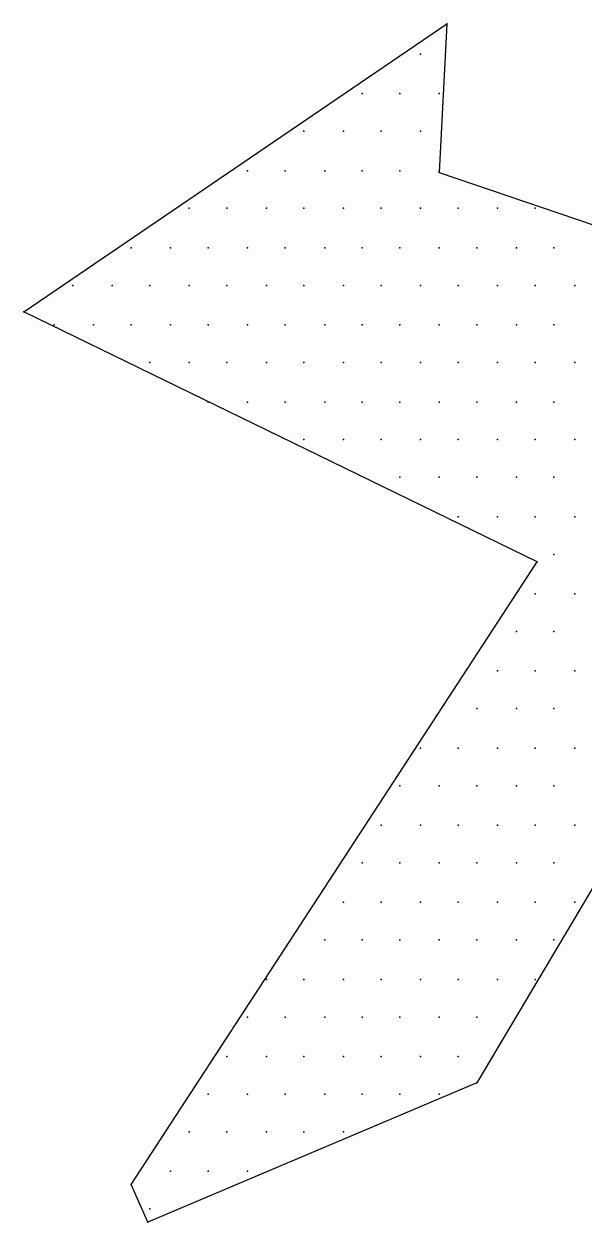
# Model space of a CAD drawing. Extents: x 180421 to 181317, y 668879 to 669680.
# Drawn here: x 180617.236 to 180618.809, y 669625.08 to 669628.442 of the extents above; entities that cross this region are included whole.
import ezdxf

# ---------------------------------------------------------------- set-up
doc = ezdxf.new("R2010")
doc.units = 0
doc.header["$LTSCALE"] = 2.5
doc.header["$MEASUREMENT"] = 0
doc.layers.add('KOTERET', color=1, linetype='CONTINUOUS')

msp = doc.modelspace()

# ---------------------------------------------------------------- linework, layer by layer
at = {"layer": 'KOTERET', "color": 2, "linetype": 'Continuous'}
for points in [[(180617.2363, 669627.6348), (180618.4239, 669628.4423)], [(180618.4239, 669628.4423), (180618.4027, 669628.0253)], [(180618.35, 669628.3579), (180618.35, 669628.3579)], [(180618.1863, 669628.247), (180618.1863, 669628.247)], [(180618.2919, 669628.247), (180618.2919, 669628.247)], [(180618.4027, 669628.247), (180618.4027, 669628.247)], [(180618.0227, 669628.1415), (180618.0227, 669628.1415)], [(180618.1336, 669628.1415), (180618.1336, 669628.1415)], [(180618.2391, 669628.1415), (180618.2391, 669628.1415)], [(180618.35, 669628.1415), (180618.35, 669628.1415)], [(180617.8644, 669628.0306), (180617.8644, 669628.0306)], [(180617.9699, 669628.0306), (180617.9699, 669628.0306)], [(180618.0808, 669628.0306), (180618.0808, 669628.0306)], [(180618.1863, 669628.0306), (180618.1863, 669628.0306)], [(180618.2919, 669628.0306), (180618.2919, 669628.0306)], [(180618.4027, 669628.0306), (180618.4027, 669628.0306)], [(180618.4027, 669628.0253), (180620.4243, 669627.3392)], [(180617.7007, 669627.9251), (180617.7007, 669627.9251)], [(180617.8063, 669627.9251), (180617.8063, 669627.9251)], [(180617.9171, 669627.9251), (180617.9171, 669627.9251)], [(180618.0227, 669627.9251), (180618.0227, 669627.9251)], [(180618.1336, 669627.9251), (180618.1336, 669627.9251)], [(180618.2391, 669627.9251), (180618.2391, 669627.9251)], [(180618.35, 669627.9251), (180618.35, 669627.9251)], [(180618.4555, 669627.9251), (180618.4555, 669627.9251)], [(180618.5664, 669627.9251), (180618.5664, 669627.9251)], [(180618.6719, 669627.9251), (180618.6719, 669627.9251)], [(180617.5371, 669627.8142), (180617.5371, 669627.8142)], [(180617.648, 669627.8142), (180617.648, 669627.8142)], [(180617.7535, 669627.8142), (180617.7535, 669627.8142)], [(180617.8644, 669627.8142), (180617.8644, 669627.8142)], [(180617.9699, 669627.8142), (180617.9699, 669627.8142)], [(180618.0808, 669627.8142), (180618.0808, 669627.8142)], [(180618.1863, 669627.8142), (180618.1863, 669627.8142)], [(180618.2919, 669627.8142), (180618.2919, 669627.8142)], [(180618.4027, 669627.8142), (180618.4027, 669627.8142)], [(180618.5083, 669627.8142), (180618.5083, 669627.8142)], [(180618.6191, 669627.8142), (180618.6191, 669627.8142)], [(180618.7247, 669627.8142), (180618.7247, 669627.8142)], [(180617.3735, 669627.7087), (180617.3735, 669627.7087)], [(180617.4843, 669627.7087), (180617.4843, 669627.7087)], [(180617.5899, 669627.7087), (180617.5899, 669627.7087)], [(180617.7007, 669627.7087), (180617.7007, 669627.7087)], [(180617.8063, 669627.7087), (180617.8063, 669627.7087)], [(180617.9171, 669627.7087), (180617.9171, 669627.7087)], [(180618.0227, 669627.7087), (180618.0227, 669627.7087)], [(180618.1336, 669627.7087), (180618.1336, 669627.7087)], [(180618.2391, 669627.7087), (180618.2391, 669627.7087)], [(180618.35, 669627.7087), (180618.35, 669627.7087)], [(180618.4555, 669627.7087), (180618.4555, 669627.7087)], [(180618.5664, 669627.7087), (180618.5664, 669627.7087)], [(180618.6719, 669627.7087), (180618.6719, 669627.7087)], [(180618.7828, 669627.7087), (180618.7828, 669627.7087)], [(180618.6772, 669626.9328), (180617.2363, 669627.6348)], [(180617.3207, 669627.5978), (180617.3207, 669627.5978)], [(180617.4316, 669627.5978), (180617.4316, 669627.5978)], [(180617.5371, 669627.5978), (180617.5371, 669627.5978)], [(180617.648, 669627.5978), (180617.648, 669627.5978)], [(180617.7535, 669627.5978), (180617.7535, 669627.5978)], [(180617.8644, 669627.5978), (180617.8644, 669627.5978)], [(180617.9699, 669627.5978), (180617.9699, 669627.5978)], [(180618.0808, 669627.5978), (180618.0808, 669627.5978)], [(180618.1863, 669627.5978), (180618.1863, 669627.5978)], [(180618.2919, 669627.5978), (180618.2919, 669627.5978)], [(180618.4027, 669627.5978), (180618.4027, 669627.5978)], [(180618.5083, 669627.5978), (180618.5083, 669627.5978)], [(180618.6191, 669627.5978), (180618.6191, 669627.5978)], [(180618.7247, 669627.5978), (180618.7247, 669627.5978)], [(180617.5899, 669627.4922), (180617.5899, 669627.4922)], [(180617.7007, 669627.4922), (180617.7007, 669627.4922)], [(180617.8063, 669627.4922), (180617.8063, 669627.4922)], [(180617.9171, 669627.4922), (180617.9171, 669627.4922)], [(180618.0227, 669627.4922), (180618.0227, 669627.4922)], [(180618.1336, 669627.4922), (180618.1336, 669627.4922)], [(180618.2391, 669627.4922), (180618.2391, 669627.4922)], [(180618.35, 669627.4922), (180618.35, 669627.4922)], [(180618.4555, 669627.4922), (180618.4555, 669627.4922)], [(180618.5664, 669627.4922), (180618.5664, 669627.4922)], [(180618.6719, 669627.4922), (180618.6719, 669627.4922)], [(180618.7828, 669627.4922), (180618.7828, 669627.4922)], [(180617.7535, 669627.3814), (180617.7535, 669627.3814)], [(180617.8644, 669627.3814), (180617.8644, 669627.3814)], [(180617.9699, 669627.3814), (180617.9699, 669627.3814)], [(180618.0808, 669627.3814), (180618.0808, 669627.3814)], [(180618.1863, 669627.3814), (180618.1863, 669627.3814)], [(180618.2919, 669627.3814), (180618.2919, 669627.3814)], [(180618.4027, 669627.3814), (180618.4027, 669627.3814)], [(180618.5083, 669627.3814), (180618.5083, 669627.3814)], [(180618.6191, 669627.3814), (180618.6191, 669627.3814)], [(180618.7247, 669627.3814), (180618.7247, 669627.3814)], [(180618.0227, 669627.2758), (180618.0227, 669627.2758)], [(180618.1336, 669627.2758), (180618.1336, 669627.2758)], [(180618.2391, 669627.2758), (180618.2391, 669627.2758)], [(180618.35, 669627.2758), (180618.35, 669627.2758)], [(180618.4555, 669627.2758), (180618.4555, 669627.2758)], [(180618.5664, 669627.2758), (180618.5664, 669627.2758)], [(180618.6719, 669627.2758), (180618.6719, 669627.2758)], [(180618.7828, 669627.2758), (180618.7828, 669627.2758)], [(180618.2919, 669627.1703), (180618.2919, 669627.1703)], [(180618.4027, 669627.1703), (180618.4027, 669627.1703)], [(180618.5083, 669627.1703), (180618.5083, 669627.1703)], [(180618.6191, 669627.1703), (180618.6191, 669627.1703)], [(180618.7247, 669627.1703), (180618.7247, 669627.1703)], [(180618.4555, 669627.0594), (180618.4555, 669627.0594)], [(180618.5664, 669627.0594), (180618.5664, 669627.0594)], [(180618.6719, 669627.0594), (180618.6719, 669627.0594)], [(180618.7828, 669627.0594), (180618.7828, 669627.0594)], [(180617.5371, 669625.1857), (180618.6772, 669626.9328)], [(180618.7247, 669626.9539), (180618.7247, 669626.9539)], [(180618.6719, 669626.843), (180618.6719, 669626.843)], [(180618.7828, 669626.843), (180618.7828, 669626.843)], [(180619.2578, 669626.7322), (180618.5083, 669625.4707)], [(180618.6191, 669626.7375), (180618.6191, 669626.7375)], [(180618.7247, 669626.7375), (180618.7247, 669626.7375)], [(180618.5664, 669626.6266), (180618.5664, 669626.6266)], [(180618.6719, 669626.6266), (180618.6719, 669626.6266)], [(180618.7828, 669626.6266), (180618.7828, 669626.6266)], [(180618.5083, 669626.5211), (180618.5083, 669626.5211)], [(180618.6191, 669626.5211), (180618.6191, 669626.5211)], [(180618.7247, 669626.5211), (180618.7247, 669626.5211)], [(180618.35, 669626.4102), (180618.35, 669626.4102)], [(180618.4555, 669626.4102), (180618.4555, 669626.4102)], [(180618.5664, 669626.4102), (180618.5664, 669626.4102)], [(180618.6719, 669626.4102), (180618.6719, 669626.4102)], [(180618.7828, 669626.4102), (180618.7828, 669626.4102)], [(180618.2919, 669626.3047), (180618.2919, 669626.3047)], [(180618.4027, 669626.3047), (180618.4027, 669626.3047)], [(180618.5083, 669626.3047), (180618.5083, 669626.3047)], [(180618.6191, 669626.3047), (180618.6191, 669626.3047)], [(180618.7247, 669626.3047), (180618.7247, 669626.3047)], [(180618.2391, 669626.1938), (180618.2391, 669626.1938)], [(180618.35, 669626.1938), (180618.35, 669626.1938)], [(180618.4555, 669626.1938), (180618.4555, 669626.1938)], [(180618.5664, 669626.1938), (180618.5664, 669626.1938)], [(180618.6719, 669626.1938), (180618.6719, 669626.1938)], [(180618.7828, 669626.1938), (180618.7828, 669626.1938)], [(180618.1863, 669626.0883), (180618.1863, 669626.0883)], [(180618.2919, 669626.0883), (180618.2919, 669626.0883)], [(180618.4027, 669626.0883), (180618.4027, 669626.0883)], [(180618.5083, 669626.0883), (180618.5083, 669626.0883)], [(180618.6191, 669626.0883), (180618.6191, 669626.0883)], [(180618.7247, 669626.0883), (180618.7247, 669626.0883)], [(180618.1336, 669625.9774), (180618.1336, 669625.9774)], [(180618.2391, 669625.9774), (180618.2391, 669625.9774)], [(180618.35, 669625.9774), (180618.35, 669625.9774)], [(180618.4555, 669625.9774), (180618.4555, 669625.9774)], [(180618.5664, 669625.9774), (180618.5664, 669625.9774)], [(180618.6719, 669625.9774), (180618.6719, 669625.9774)], [(180618.7828, 669625.9774), (180618.7828, 669625.9774)], [(180618.0808, 669625.8719), (180618.0808, 669625.8719)], [(180618.1863, 669625.8719), (180618.1863, 669625.8719)], [(180618.2919, 669625.8719), (180618.2919, 669625.8719)], [(180618.4027, 669625.8719), (180618.4027, 669625.8719)], [(180618.5083, 669625.8719), (180618.5083, 669625.8719)], [(180618.6191, 669625.8719), (180618.6191, 669625.8719)], [(180618.7247, 669625.8719), (180618.7247, 669625.8719)], [(180617.9171, 669625.761), (180617.9171, 669625.761)], [(180618.0227, 669625.761), (180618.0227, 669625.761)], [(180618.1336, 669625.761), (180618.1336, 669625.761)], [(180618.2391, 669625.761), (180618.2391, 669625.761)], [(180618.35, 669625.761), (180618.35, 669625.761)], [(180618.4555, 669625.761), (180618.4555, 669625.761)], [(180618.5664, 669625.761), (180618.5664, 669625.761)], [(180618.6719, 669625.761), (180618.6719, 669625.761)], [(180617.8644, 669625.6554), (180617.8644, 669625.6554)], [(180617.9699, 669625.6554), (180617.9699, 669625.6554)], [(180618.0808, 669625.6554), (180618.0808, 669625.6554)], [(180618.1863, 669625.6554), (180618.1863, 669625.6554)], [(180618.2919, 669625.6554), (180618.2919, 669625.6554)], [(180618.4027, 669625.6554), (180618.4027, 669625.6554)], [(180618.5083, 669625.6554), (180618.5083, 669625.6554)], [(180617.8063, 669625.5446), (180617.8063, 669625.5446)], [(180617.9171, 669625.5446), (180617.9171, 669625.5446)], [(180618.0227, 669625.5446), (180618.0227, 669625.5446)], [(180618.1336, 669625.5446), (180618.1336, 669625.5446)], [(180618.2391, 669625.5446), (180618.2391, 669625.5446)], [(180618.35, 669625.5446), (180618.35, 669625.5446)], [(180618.4555, 669625.5446), (180618.4555, 669625.5446)], [(180618.5083, 669625.4707), (180617.5846, 669625.0801)], [(180617.7535, 669625.439), (180617.7535, 669625.439)], [(180617.8644, 669625.439), (180617.8644, 669625.439)], [(180617.9699, 669625.439), (180617.9699, 669625.439)], [(180618.0808, 669625.439), (180618.0808, 669625.439)], [(180618.1863, 669625.439), (180618.1863, 669625.439)], [(180618.2919, 669625.439), (180618.2919, 669625.439)], [(180618.4027, 669625.439), (180618.4027, 669625.439)], [(180617.7007, 669625.3335), (180617.7007, 669625.3335)], [(180617.8063, 669625.3335), (180617.8063, 669625.3335)], [(180617.9171, 669625.3335), (180617.9171, 669625.3335)], [(180618.0227, 669625.3335), (180618.0227, 669625.3335)], [(180618.1336, 669625.3335), (180618.1336, 669625.3335)], [(180617.648, 669625.2226), (180617.648, 669625.2226)], [(180617.7535, 669625.2226), (180617.7535, 669625.2226)], [(180617.8644, 669625.2226), (180617.8644, 669625.2226)], [(180617.5846, 669625.0801), (180617.5371, 669625.1857)], [(180617.5899, 669625.1171), (180617.5899, 669625.1171)]]:
    msp.add_lwpolyline(points, dxfattribs=at)
at = {"layer": 'KOTERET', "color": 1}
for p in [(180618.4239, 669628.4423), (180618.4239, 669628.4423), (180618.35, 669628.3579), (180618.35, 669628.3579), (180618.1863, 669628.247), (180618.1863, 669628.247), (180618.2919, 669628.247), (180618.2919, 669628.247), (180618.4027, 669628.247), (180618.4027, 669628.247), (180618.0227, 669628.1415), (180618.0227, 669628.1415), (180618.1336, 669628.1415), (180618.1336, 669628.1415), (180618.2391, 669628.1415), (180618.2391, 669628.1415), (180618.35, 669628.1415), (180618.35, 669628.1415), (180617.8644, 669628.0306), (180617.8644, 669628.0306), (180617.9699, 669628.0306), (180617.9699, 669628.0306), (180618.0808, 669628.0306), (180618.0808, 669628.0306), (180618.1863, 669628.0306), (180618.1863, 669628.0306), (180618.2919, 669628.0306), (180618.2919, 669628.0306), (180618.4027, 669628.0306), (180618.4027, 669628.0306), (180618.4027, 669628.0253), (180618.4027, 669628.0253), (180617.7007, 669627.9251), (180617.7007, 669627.9251), (180617.8063, 669627.9251), (180617.8063, 669627.9251), (180617.9171, 669627.9251), (180617.9171, 669627.9251), (180618.0227, 669627.9251), (180618.0227, 669627.9251), (180618.1336, 669627.9251), (180618.1336, 669627.9251), (180618.2391, 669627.9251), (180618.2391, 669627.9251), (180618.35, 669627.9251), (180618.35, 669627.9251), (180618.4555, 669627.9251), (180618.4555, 669627.9251), (180618.5664, 669627.9251), (180618.5664, 669627.9251), (180618.6719, 669627.9251), (180618.6719, 669627.9251), (180617.5371, 669627.8142), (180617.5371, 669627.8142), (180617.648, 669627.8142), (180617.648, 669627.8142), (180617.7535, 669627.8142), (180617.7535, 669627.8142), (180617.8644, 669627.8142), (180617.8644, 669627.8142), (180617.9699, 669627.8142), (180617.9699, 669627.8142), (180618.0808, 669627.8142), (180618.0808, 669627.8142), (180618.1863, 669627.8142), (180618.1863, 669627.8142), (180618.2919, 669627.8142), (180618.2919, 669627.8142), (180618.4027, 669627.8142), (180618.4027, 669627.8142), (180618.5083, 669627.8142), (180618.5083, 669627.8142), (180618.6191, 669627.8142), (180618.6191, 669627.8142), (180618.7247, 669627.8142), (180618.7247, 669627.8142), (180617.3735, 669627.7087), (180617.3735, 669627.7087), (180617.4843, 669627.7087), (180617.4843, 669627.7087), (180617.5899, 669627.7087), (180617.5899, 669627.7087), (180617.7007, 669627.7087), (180617.7007, 669627.7087), (180617.8063, 669627.7087), (180617.8063, 669627.7087), (180617.9171, 669627.7087), (180617.9171, 669627.7087), (180618.0227, 669627.7087), (180618.0227, 669627.7087), (180618.1336, 669627.7087), (180618.1336, 669627.7087), (180618.2391, 669627.7087), (180618.2391, 669627.7087), (180618.35, 669627.7087), (180618.35, 669627.7087), (180618.4555, 669627.7087), (180618.4555, 669627.7087), (180618.5664, 669627.7087), (180618.5664, 669627.7087), (180618.6719, 669627.7087), (180618.6719, 669627.7087), (180618.7828, 669627.7087), (180618.7828, 669627.7087), (180617.2363, 669627.6348), (180617.2363, 669627.6348), (180617.3207, 669627.5978), (180617.3207, 669627.5978), (180617.4316, 669627.5978), (180617.4316, 669627.5978), (180617.5371, 669627.5978), (180617.5371, 669627.5978), (180617.648, 669627.5978), (180617.648, 669627.5978), (180617.7535, 669627.5978), (180617.7535, 669627.5978), (180617.8644, 669627.5978), (180617.8644, 669627.5978), (180617.9699, 669627.5978), (180617.9699, 669627.5978), (180618.0808, 669627.5978), (180618.0808, 669627.5978), (180618.1863, 669627.5978), (180618.1863, 669627.5978), (180618.2919, 669627.5978), (180618.2919, 669627.5978), (180618.4027, 669627.5978), (180618.4027, 669627.5978), (180618.5083, 669627.5978), (180618.5083, 669627.5978), (180618.6191, 669627.5978), (180618.6191, 669627.5978), (180618.7247, 669627.5978), (180618.7247, 669627.5978), (180617.5899, 669627.4922), (180617.5899, 669627.4922), (180617.7007, 669627.4922), (180617.7007, 669627.4922), (180617.8063, 669627.4922), (180617.8063, 669627.4922), (180617.9171, 669627.4922), (180617.9171, 669627.4922), (180618.0227, 669627.4922), (180618.0227, 669627.4922), (180618.1336, 669627.4922), (180618.1336, 669627.4922), (180618.2391, 669627.4922), (180618.2391, 669627.4922), (180618.35, 669627.4922), (180618.35, 669627.4922), (180618.4555, 669627.4922), (180618.4555, 669627.4922), (180618.5664, 669627.4922), (180618.5664, 669627.4922), (180618.6719, 669627.4922), (180618.6719, 669627.4922), (180618.7828, 669627.4922), (180618.7828, 669627.4922), (180617.7535, 669627.3814), (180617.7535, 669627.3814), (180617.8644, 669627.3814), (180617.8644, 669627.3814), (180617.9699, 669627.3814), (180617.9699, 669627.3814), (180618.0808, 669627.3814), (180618.0808, 669627.3814), (180618.1863, 669627.3814), (180618.1863, 669627.3814), (180618.2919, 669627.3814), (180618.2919, 669627.3814), (180618.4027, 669627.3814), (180618.4027, 669627.3814), (180618.5083, 669627.3814), (180618.5083, 669627.3814), (180618.6191, 669627.3814), (180618.6191, 669627.3814), (180618.7247, 669627.3814), (180618.7247, 669627.3814), (180618.0227, 669627.2758), (180618.0227, 669627.2758), (180618.1336, 669627.2758), (180618.1336, 669627.2758), (180618.2391, 669627.2758), (180618.2391, 669627.2758), (180618.35, 669627.2758), (180618.35, 669627.2758), (180618.4555, 669627.2758), (180618.4555, 669627.2758), (180618.5664, 669627.2758), (180618.5664, 669627.2758), (180618.6719, 669627.2758), (180618.6719, 669627.2758), (180618.7828, 669627.2758), (180618.7828, 669627.2758), (180618.2919, 669627.1703), (180618.2919, 669627.1703), (180618.4027, 669627.1703), (180618.4027, 669627.1703), (180618.5083, 669627.1703), (180618.5083, 669627.1703), (180618.6191, 669627.1703), (180618.6191, 669627.1703), (180618.7247, 669627.1703), (180618.7247, 669627.1703), (180618.4555, 669627.0594), (180618.4555, 669627.0594), (180618.5664, 669627.0594), (180618.5664, 669627.0594), (180618.6719, 669627.0594), (180618.6719, 669627.0594), (180618.7828, 669627.0594), (180618.7828, 669627.0594), (180618.6772, 669626.9328), (180618.6772, 669626.9328), (180618.7247, 669626.9539), (180618.7247, 669626.9539), (180618.6719, 669626.843), (180618.6719, 669626.843), (180618.7828, 669626.843), (180618.7828, 669626.843), (180618.6191, 669626.7375), (180618.6191, 669626.7375), (180618.7247, 669626.7375), (180618.7247, 669626.7375), (180618.5664, 669626.6266), (180618.5664, 669626.6266), (180618.6719, 669626.6266), (180618.6719, 669626.6266), (180618.7828, 669626.6266), (180618.7828, 669626.6266), (180618.5083, 669626.5211), (180618.5083, 669626.5211), (180618.6191, 669626.5211), (180618.6191, 669626.5211), (180618.7247, 669626.5211), (180618.7247, 669626.5211), (180618.35, 669626.4102), (180618.35, 669626.4102), (180618.4555, 669626.4102), (180618.4555, 669626.4102), (180618.5664, 669626.4102), (180618.5664, 669626.4102), (180618.6719, 669626.4102), (180618.6719, 669626.4102), (180618.7828, 669626.4102), (180618.7828, 669626.4102), (180618.2919, 669626.3047), (180618.2919, 669626.3047), (180618.4027, 669626.3047), (180618.4027, 669626.3047), (180618.5083, 669626.3047), (180618.5083, 669626.3047), (180618.6191, 669626.3047), (180618.6191, 669626.3047), (180618.7247, 669626.3047), (180618.7247, 669626.3047), (180618.2391, 669626.1938), (180618.2391, 669626.1938), (180618.35, 669626.1938), (180618.35, 669626.1938), (180618.4555, 669626.1938), (180618.4555, 669626.1938), (180618.5664, 669626.1938), (180618.5664, 669626.1938), (180618.6719, 669626.1938), (180618.6719, 669626.1938), (180618.7828, 669626.1938), (180618.7828, 669626.1938), (180618.1863, 669626.0883), (180618.1863, 669626.0883), (180618.2919, 669626.0883), (180618.2919, 669626.0883), (180618.4027, 669626.0883), (180618.4027, 669626.0883), (180618.5083, 669626.0883), (180618.5083, 669626.0883), (180618.6191, 669626.0883), (180618.6191, 669626.0883), (180618.7247, 669626.0883), (180618.7247, 669626.0883), (180618.1336, 669625.9774), (180618.1336, 669625.9774), (180618.2391, 669625.9774), (180618.2391, 669625.9774), (180618.35, 669625.9774), (180618.35, 669625.9774), (180618.4555, 669625.9774), (180618.4555, 669625.9774), (180618.5664, 669625.9774), (180618.5664, 669625.9774), (180618.6719, 669625.9774), (180618.6719, 669625.9774), (180618.7828, 669625.9774), (180618.7828, 669625.9774), (180618.0808, 669625.8719), (180618.0808, 669625.8719), (180618.1863, 669625.8719), (180618.1863, 669625.8719), (180618.2919, 669625.8719), (180618.2919, 669625.8719), (180618.4027, 669625.8719), (180618.4027, 669625.8719), (180618.5083, 669625.8719), (180618.5083, 669625.8719), (180618.6191, 669625.8719), (180618.6191, 669625.8719), (180618.7247, 669625.8719), (180618.7247, 669625.8719), (180617.9171, 669625.761), (180617.9171, 669625.761), (180618.0227, 669625.761), (180618.0227, 669625.761), (180618.1336, 669625.761), (180618.1336, 669625.761), (180618.2391, 669625.761), (180618.2391, 669625.761), (180618.35, 669625.761), (180618.35, 669625.761), (180618.4555, 669625.761), (180618.4555, 669625.761), (180618.5664, 669625.761), (180618.5664, 669625.761), (180618.6719, 669625.761), (180618.6719, 669625.761), (180617.8644, 669625.6554), (180617.8644, 669625.6554), (180617.9699, 669625.6554), (180617.9699, 669625.6554), (180618.0808, 669625.6554), (180618.0808, 669625.6554), (180618.1863, 669625.6554), (180618.1863, 669625.6554), (180618.2919, 669625.6554), (180618.2919, 669625.6554), (180618.4027, 669625.6554), (180618.4027, 669625.6554), (180618.5083, 669625.6554), (180618.5083, 669625.6554), (180617.8063, 669625.5446), (180617.8063, 669625.5446), (180617.9171, 669625.5446), (180617.9171, 669625.5446), (180618.0227, 669625.5446), (180618.0227, 669625.5446), (180618.1336, 669625.5446), (180618.1336, 669625.5446), (180618.2391, 669625.5446), (180618.2391, 669625.5446), (180618.35, 669625.5446), (180618.35, 669625.5446), (180618.4555, 669625.5446), (180618.4555, 669625.5446), (180618.5083, 669625.4707), (180618.5083, 669625.4707), (180617.7535, 669625.439), (180617.7535, 669625.439), (180617.8644, 669625.439), (180617.8644, 669625.439), (180617.9699, 669625.439), (180617.9699, 669625.439), (180618.0808, 669625.439), (180618.0808, 669625.439), (180618.1863, 669625.439), (180618.1863, 669625.439), (180618.2919, 669625.439), (180618.2919, 669625.439), (180618.4027, 669625.439), (180618.4027, 669625.439), (180617.7007, 669625.3335), (180617.7007, 669625.3335), (180617.8063, 669625.3335), (180617.8063, 669625.3335), (180617.9171, 669625.3335), (180617.9171, 669625.3335), (180618.0227, 669625.3335), (180618.0227, 669625.3335), (180618.1336, 669625.3335), (180618.1336, 669625.3335), (180617.648, 669625.2226), (180617.648, 669625.2226), (180617.7535, 669625.2226), (180617.7535, 669625.2226), (180617.8644, 669625.2226), (180617.8644, 669625.2226), (180617.5371, 669625.1857), (180617.5371, 669625.1857), (180617.5899, 669625.1171), (180617.5899, 669625.1171), (180617.5846, 669625.0801), (180617.5846, 669625.0801)]:
    msp.add_point(p, dxfattribs=at)

doc.saveas('drawing.dxf')
